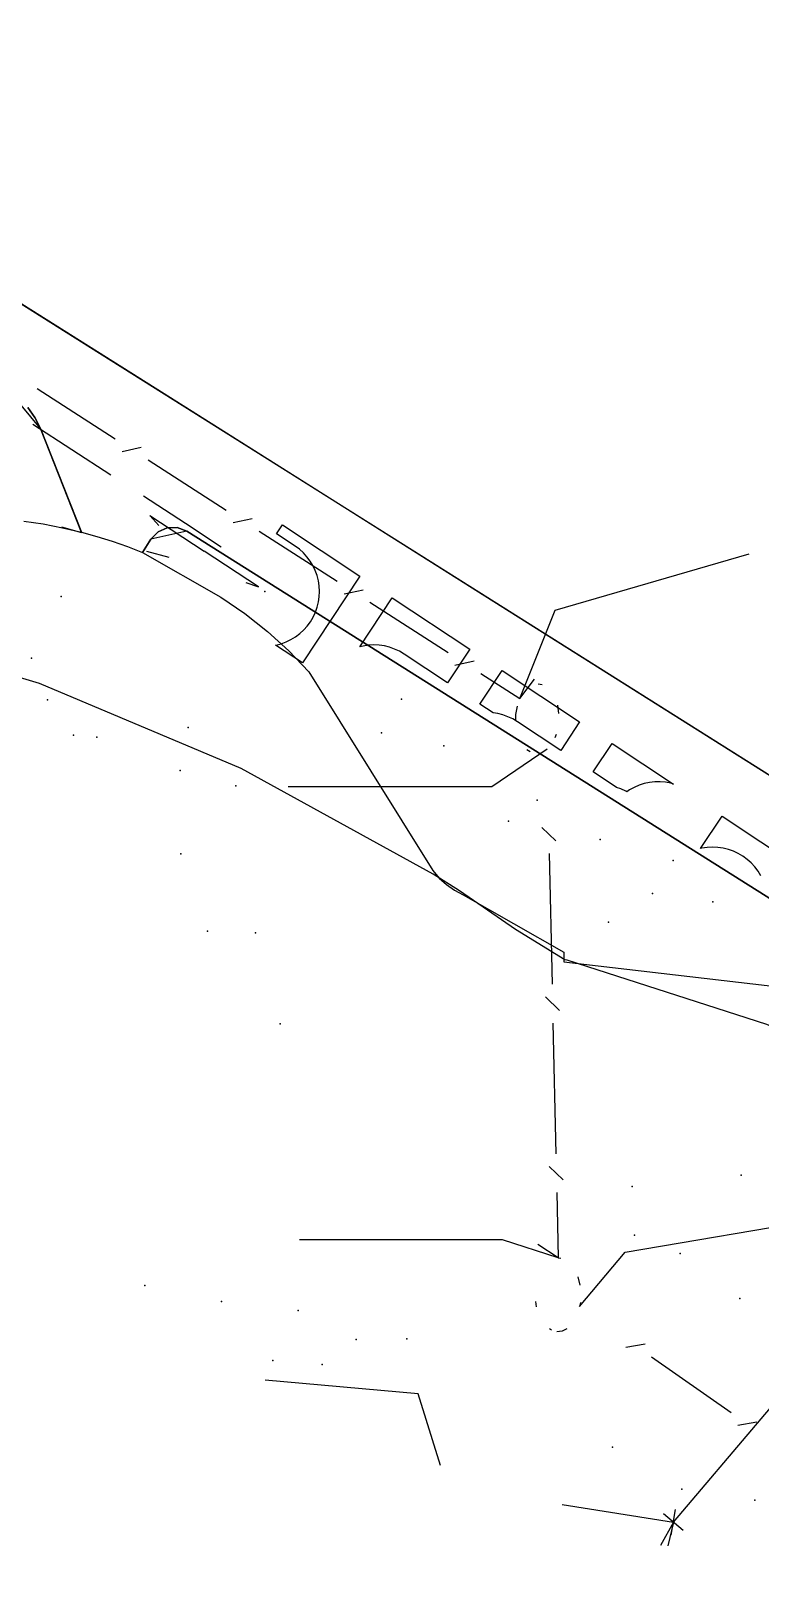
# Model space of a CAD drawing. Header units: metres. Extents: x -3782 to -2031, y 18790 to 19846.
# Drawn here: x -2568.8 to -2540.7, y 19666 to 19725.5 of the extents above; entities that cross this region are included whole.
import ezdxf

# ---------------------------------------------------------------- set-up
doc = ezdxf.new("R2010")
doc.units = ezdxf.units.M
for name, color, linetype in [('BENCH', 7, 'Continuous'), ('BOUNDARY', 7, 'Continuous'), ('CURB', 7, 'Continuous'), ('ELECTR_CABLE', 7, 'Continuous'), ('ELECTR_CABLE_COMM', 7, 'Continuous'), ('GRASS', 7, 'Continuous'), ('GROUND', 7, 'Continuous'), ('OVERHEAD_POWER_LINE', 7, 'Continuous'), ('ROAD', 7, 'Continuous'), ('SIDEWALK_PATH', 7, 'Continuous'), ('TRASH_BIN', 7, 'Continuous'), ('TREE', 7, 'Continuous')]:
    doc.layers.add(name, color=color, linetype=linetype)

msp = doc.modelspace()

# ---------------------------------------------------------------- linework, layer by layer
at = {"layer": 'BENCH'}
for p in [(-2567.632, 19703.727), (-2555.3, 19698.49), (-2550.422, 19695.088), (-2544.877, 19692.299)]:
    msp.add_point(p, dxfattribs=at)
at = {"layer": 'BOUNDARY'}
msp.add_lwpolyline([(-2507.854, 19664.246), (-2513.381, 19670.122), (-2519.471, 19675.411), (-2526.064, 19680.061), (-2533.09, 19684.023), (-2540.481, 19687.257), (-2548.159, 19689.73), (-2548.248, 19689.754), (-2550.145, 19690.921), (-2552.306, 19692.408), (-2553.322, 19693.04), (-2560.704, 19697.11), (-2568.474, 19700.38), (-2576.544, 19702.815)], dxfattribs=at)
at = {"layer": 'CURB'}
for points in [[(-2566.855, 19706.202), (-2568.436, 19710.196), (-2569.613, 19711.622), (-2571.418, 19712.771), (-2572.8, 19712.463), (-2575.346, 19708.444), (-2582.948, 19713.263), (-2580.388, 19717.303), (-2580.696, 19718.681), (-2601.604, 19732)], [(-2564.022, 19711.746), (-2587.713, 19726.671)], [(-2551.331, 19703.75), (-2564.022, 19711.746)], [(-2567.624, 19706.411), (-2566.855, 19706.202)], [(-2527.038, 19681.531), (-2526.747, 19682.729), (-2527.186, 19683.811), (-2562.802, 19706.249), (-2564.179, 19705.941), (-2564.504, 19705.43)], [(-2564.347, 19705.481), (-2563.494, 19705.251)], [(-2540.332, 19696.821), (-2551.331, 19703.75)]]:
    msp.add_lwpolyline(points, dxfattribs=at)
at = {"layer": 'ELECTR_CABLE'}
for points in [[(-2568.723, 19710.366), (-2565.725, 19708.42)], [(-2564.466, 19707.604), (-2562.847, 19706.553)], [(-2562.847, 19706.553), (-2561.477, 19705.645)], [(-2540.707, 19692.985), (-2540.814, 19693.161), (-2540.937, 19693.326), (-2541.076, 19693.478), (-2541.23, 19693.616), (-2541.396, 19693.738), (-2541.573, 19693.843), (-2541.759, 19693.93), (-2541.954, 19693.999), (-2542.154, 19694.048), (-2542.358, 19694.078), (-2542.564, 19694.087), (-2542.77, 19694.076), (-2542.973, 19694.045), (-2543.025, 19694.032), (-2542.2, 19695.277), (-2539.221, 19693.304)]]:
    msp.add_lwpolyline(points, dxfattribs=at)
for points in [[(-2559.122, 19706.485), (-2556.142, 19704.511), (-2558.351, 19701.176), (-2559.388, 19701.863), (-2559.374, 19701.865), (-2559.174, 19701.916), (-2558.98, 19701.986), (-2558.794, 19702.075), (-2558.618, 19702.181), (-2558.453, 19702.305), (-2558.301, 19702.444), (-2558.163, 19702.597), (-2558.041, 19702.763), (-2557.936, 19702.94), (-2557.848, 19703.127), (-2557.78, 19703.321), (-2557.731, 19703.521), (-2557.701, 19703.725), (-2557.692, 19703.931), (-2557.703, 19704.137), (-2557.734, 19704.341), (-2557.785, 19704.54), (-2557.855, 19704.734), (-2557.944, 19704.92), (-2558.05, 19705.097), (-2558.174, 19705.262), (-2558.313, 19705.414), (-2558.466, 19705.551), (-2558.632, 19705.674), (-2559.346, 19706.146)], [(-2554.891, 19703.683), (-2551.912, 19701.709), (-2552.768, 19700.415), (-2554.436, 19701.519), (-2554.613, 19701.624), (-2554.8, 19701.712), (-2554.994, 19701.78), (-2555.194, 19701.829), (-2555.398, 19701.859), (-2555.604, 19701.868), (-2555.81, 19701.857), (-2556.014, 19701.826), (-2556.143, 19701.793)], [(-2550.661, 19700.881), (-2547.681, 19698.907), (-2548.408, 19697.81), (-2550.075, 19698.915), (-2550.252, 19699.02), (-2550.439, 19699.107), (-2550.633, 19699.176), (-2550.833, 19699.225), (-2551.01, 19699.251), (-2551.518, 19699.587)], [(-2546.431, 19698.079), (-2544.066, 19696.513), (-2544.172, 19696.544), (-2544.374, 19696.581), (-2544.58, 19696.599), (-2544.786, 19696.596), (-2544.991, 19696.573), (-2545.192, 19696.53), (-2545.389, 19696.467), (-2545.578, 19696.386), (-2545.758, 19696.286), (-2545.863, 19696.215), (-2545.906, 19696.24), (-2546.092, 19696.327), (-2546.258, 19696.386), (-2547.158, 19696.982)]]:
    msp.add_lwpolyline(points, close=True, dxfattribs=at)
at = {"layer": 'ELECTR_CABLE_COMM'}
for points in [[(-2568.56, 19711.733), (-2565.552, 19709.802)], [(-2565.287, 19709.317), (-2564.555, 19709.477)], [(-2564.29, 19708.992), (-2561.282, 19707.061)], [(-2561.017, 19706.576), (-2560.285, 19706.736)], [(-2560.02, 19706.251), (-2557.013, 19704.32)], [(-2548.625, 19703.21), (-2541.161, 19705.378)], [(-2556.748, 19703.835), (-2556.015, 19703.995)], [(-2555.75, 19703.51), (-2552.743, 19701.579)], [(-2549.977, 19699.803), (-2548.625, 19703.21)], [(-2552.478, 19701.094), (-2551.745, 19701.253)], [(-2551.48, 19700.768), (-2549.977, 19699.803)], [(-2549.977, 19699.803), (-2549.412, 19700.548)], [(-2549.272, 19700.374), (-2549.124, 19700.348)], [(-2550.137, 19698.959), (-2550.132, 19699.197)], [(-2550.132, 19699.197), (-2550.077, 19699.514)], [(-2548.537, 19699.547), (-2548.488, 19699.232)], [(-2548.935, 19697.851), (-2551.064, 19696.402)], [(-2548.59, 19698.423), (-2548.632, 19698.292)], [(-2549.587, 19697.759), (-2549.713, 19697.835)], [(-2551.064, 19696.402), (-2558.893, 19696.402)], [(-2549.134, 19694.848), (-2548.593, 19694.329)], [(-2548.848, 19693.839), (-2548.738, 19688.813)], [(-2548.993, 19688.322), (-2548.451, 19687.804)], [(-2548.706, 19687.313), (-2548.597, 19682.287)], [(-2544.074, 19668.104), (-2530.578, 19684.015)], [(-2548.851, 19681.797), (-2548.31, 19681.278)], [(-2548.564, 19680.788), (-2548.51, 19678.275)], [(-2545.925, 19678.497), (-2538.213, 19679.803)], [(-2550.645, 19678.97), (-2558.467, 19678.97)], [(-2548.51, 19678.275), (-2550.645, 19678.97)], [(-2548.51, 19678.275), (-2549.288, 19678.791)], [(-2548.51, 19678.275), (-2548.409, 19678.265)], [(-2547.686, 19676.402), (-2545.925, 19678.497)], [(-2547.745, 19677.542), (-2547.667, 19677.231)], [(-2549.338, 19676.394), (-2549.365, 19676.602)], [(-2547.653, 19676.562), (-2547.686, 19676.402)], [(-2548.764, 19675.49), (-2548.842, 19675.546)], [(-2548.353, 19675.451), (-2548.56, 19675.431)], [(-2548.173, 19675.542), (-2548.353, 19675.451)], [(-2545.902, 19674.836), (-2545.164, 19674.968)], [(-2544.918, 19674.474), (-2541.843, 19672.331)], [(-2553.898, 19673.049), (-2559.778, 19673.575)], [(-2553.042, 19670.291), (-2553.898, 19673.049)], [(-2541.596, 19671.837), (-2540.859, 19671.969)], [(-2548.356, 19668.782), (-2544.074, 19668.104)], [(-2544.074, 19668.104), (-2544.566, 19667.213)], [(-2543.692, 19667.78), (-2544.455, 19668.427)], [(-2544.074, 19668.104), (-2544.29, 19667.195)], [(-2544.152, 19667.61), (-2543.996, 19668.598)]]:
    msp.add_lwpolyline(points, dxfattribs=at)
at = {"layer": 'GRASS'}
for points in [[(-2569.068, 19706.638), (-2568.325, 19706.524), (-2567.588, 19706.381), (-2566.857, 19706.208), (-2568.436, 19710.196), (-2568.643, 19710.619), (-2568.912, 19711.002)], [(-2527.186, 19683.811), (-2562.802, 19706.249), (-2563.172, 19706.39), (-2563.554, 19706.379), (-2563.904, 19706.226), (-2564.179, 19705.941), (-2564.504, 19705.43), (-2561.49, 19703.711), (-2560.572, 19703.078), (-2559.699, 19702.387), (-2558.875, 19701.638), (-2558.101, 19700.836), (-2553.336, 19693.183), (-2553.086, 19692.898), (-2552.805, 19692.646), (-2552.497, 19692.428), (-2552.164, 19692.248), (-2548.286, 19690.04), (-2548.285, 19689.667), (-2536.722, 19688.32)]]:
    msp.add_lwpolyline(points, dxfattribs=at)
at = {"layer": 'GROUND'}
for points in [[(-2568.912, 19711.002), (-2568.643, 19710.619), (-2568.436, 19710.196), (-2566.857, 19706.208), (-2566.259, 19706.043), (-2565.667, 19705.858), (-2565.082, 19705.654), (-2564.504, 19705.43), (-2564.179, 19705.941), (-2563.904, 19706.226), (-2563.554, 19706.379), (-2563.172, 19706.39), (-2562.802, 19706.249), (-2527.186, 19683.811)], [(-2507.854, 19664.246), (-2513.381, 19670.122), (-2519.471, 19675.411), (-2526.064, 19680.061), (-2533.09, 19684.023), (-2540.481, 19687.257), (-2548.159, 19689.73), (-2548.248, 19689.754), (-2550.145, 19690.921), (-2552.306, 19692.408), (-2553.322, 19693.04), (-2560.704, 19697.11), (-2568.474, 19700.38), (-2576.544, 19702.815)]]:
    msp.add_lwpolyline(points, dxfattribs=at)
at = {"layer": 'OVERHEAD_POWER_LINE'}
for points in [[(-2564.224, 19706.851), (-2562.135, 19705.478)], [(-2564.224, 19706.851), (-2563.879, 19706.464)], [(-2560.043, 19704.109), (-2562.135, 19705.478)], [(-2560.534, 19704.27), (-2560.043, 19704.109)]]:
    msp.add_lwpolyline(points, dxfattribs=at)
at = {"layer": 'ROAD'}
msp.add_lwpolyline([(-2540.333, 19696.821), (-2553.786, 19705.297), (-2566.502, 19713.308), (-2590.174, 19728.222)], dxfattribs=at)
at = {"layer": 'SIDEWALK_PATH'}
for points in [[(-2495.733, 19663.996), (-2496.268, 19667.304), (-2496.365, 19667.834), (-2496.485, 19668.359), (-2496.627, 19668.878), (-2496.792, 19669.391), (-2523.883, 19686.458), (-2524.707, 19687.226), (-2525.179, 19688.21), (-2525.269, 19689.298), (-2524.946, 19690.378), (-2528.348, 19692.521), (-2529.183, 19691.764), (-2530.203, 19691.376), (-2531.295, 19691.377), (-2532.344, 19691.788), (-2542.787, 19698.367), (-2553.786, 19705.297), (-2566.502, 19713.308), (-2590.174, 19728.221)], [(-2568.912, 19711.002), (-2568.643, 19710.619), (-2568.436, 19710.196), (-2566.857, 19706.208), (-2566.259, 19706.043), (-2565.667, 19705.858), (-2565.082, 19705.654), (-2564.504, 19705.43), (-2564.179, 19705.941), (-2563.904, 19706.226), (-2563.554, 19706.379), (-2563.172, 19706.39), (-2562.802, 19706.249), (-2527.186, 19683.811)]]:
    msp.add_lwpolyline(points, dxfattribs=at)
at = {"layer": 'TRASH_BIN'}
for p in [(-2554.541, 19699.784), (-2544.077, 19693.568)]:
    msp.add_point(p, dxfattribs=at)
at = {"layer": 'TREE'}
for p in [(-2559.792, 19703.923), (-2568.775, 19701.354), (-2568.163, 19699.762), (-2562.744, 19698.696), (-2567.164, 19698.393), (-2566.266, 19698.313), (-2552.905, 19697.987), (-2563.052, 19697.035), (-2560.907, 19696.452), (-2549.318, 19695.894), (-2546.888, 19694.383), (-2563.029, 19693.833), (-2542.554, 19691.987), (-2561.997, 19690.849), (-2560.152, 19690.792), (-2546.575, 19691.197), (-2559.209, 19687.287), (-2541.462, 19681.461), (-2545.656, 19681.025), (-2545.574, 19679.151), (-2543.813, 19678.441), (-2564.415, 19677.212), (-2561.465, 19676.594), (-2541.51, 19676.709), (-2558.517, 19676.257), (-2556.286, 19675.132), (-2554.334, 19675.164), (-2559.49, 19674.325), (-2557.589, 19674.179), (-2546.418, 19670.994), (-2543.745, 19669.377), (-2540.941, 19668.953)]:
    msp.add_point(p, dxfattribs=at)

doc.saveas('drawing.dxf')
